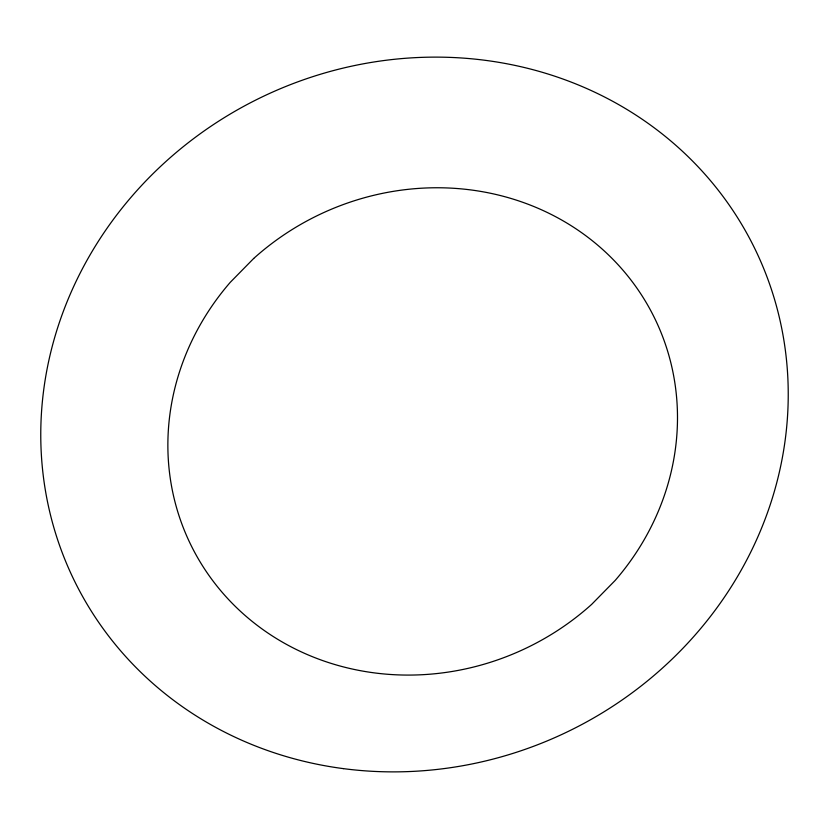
<?xml version="1.0" encoding="UTF-8"?>
<svg xmlns="http://www.w3.org/2000/svg" width="829" height="829" viewBox="0 0 829 829"><rect width="100%" height="100%" fill="white"/><g stroke="black" fill="none" stroke-linecap="round" stroke-linejoin="round"><path stroke-width="1.24" d="M253.695 258.461L230.244 282.347A258.12 240.161 -25.8 0 0 243.425 613.999A258.12 240.161 -25.8 0 0 591.668 604.372L615.118 580.497A258.12 240.161 -25.8 0 0 601.937 248.845A258.12 240.161 -25.8 0 0 253.695 258.461M343.465 768.638A378.573 352.232 -25.8 0 0 767.778 279A378.573 352.232 -25.8 0 0 132.257 195.862A378.573 352.232 -25.8 0 0 343.465 768.638"/></g></svg>
